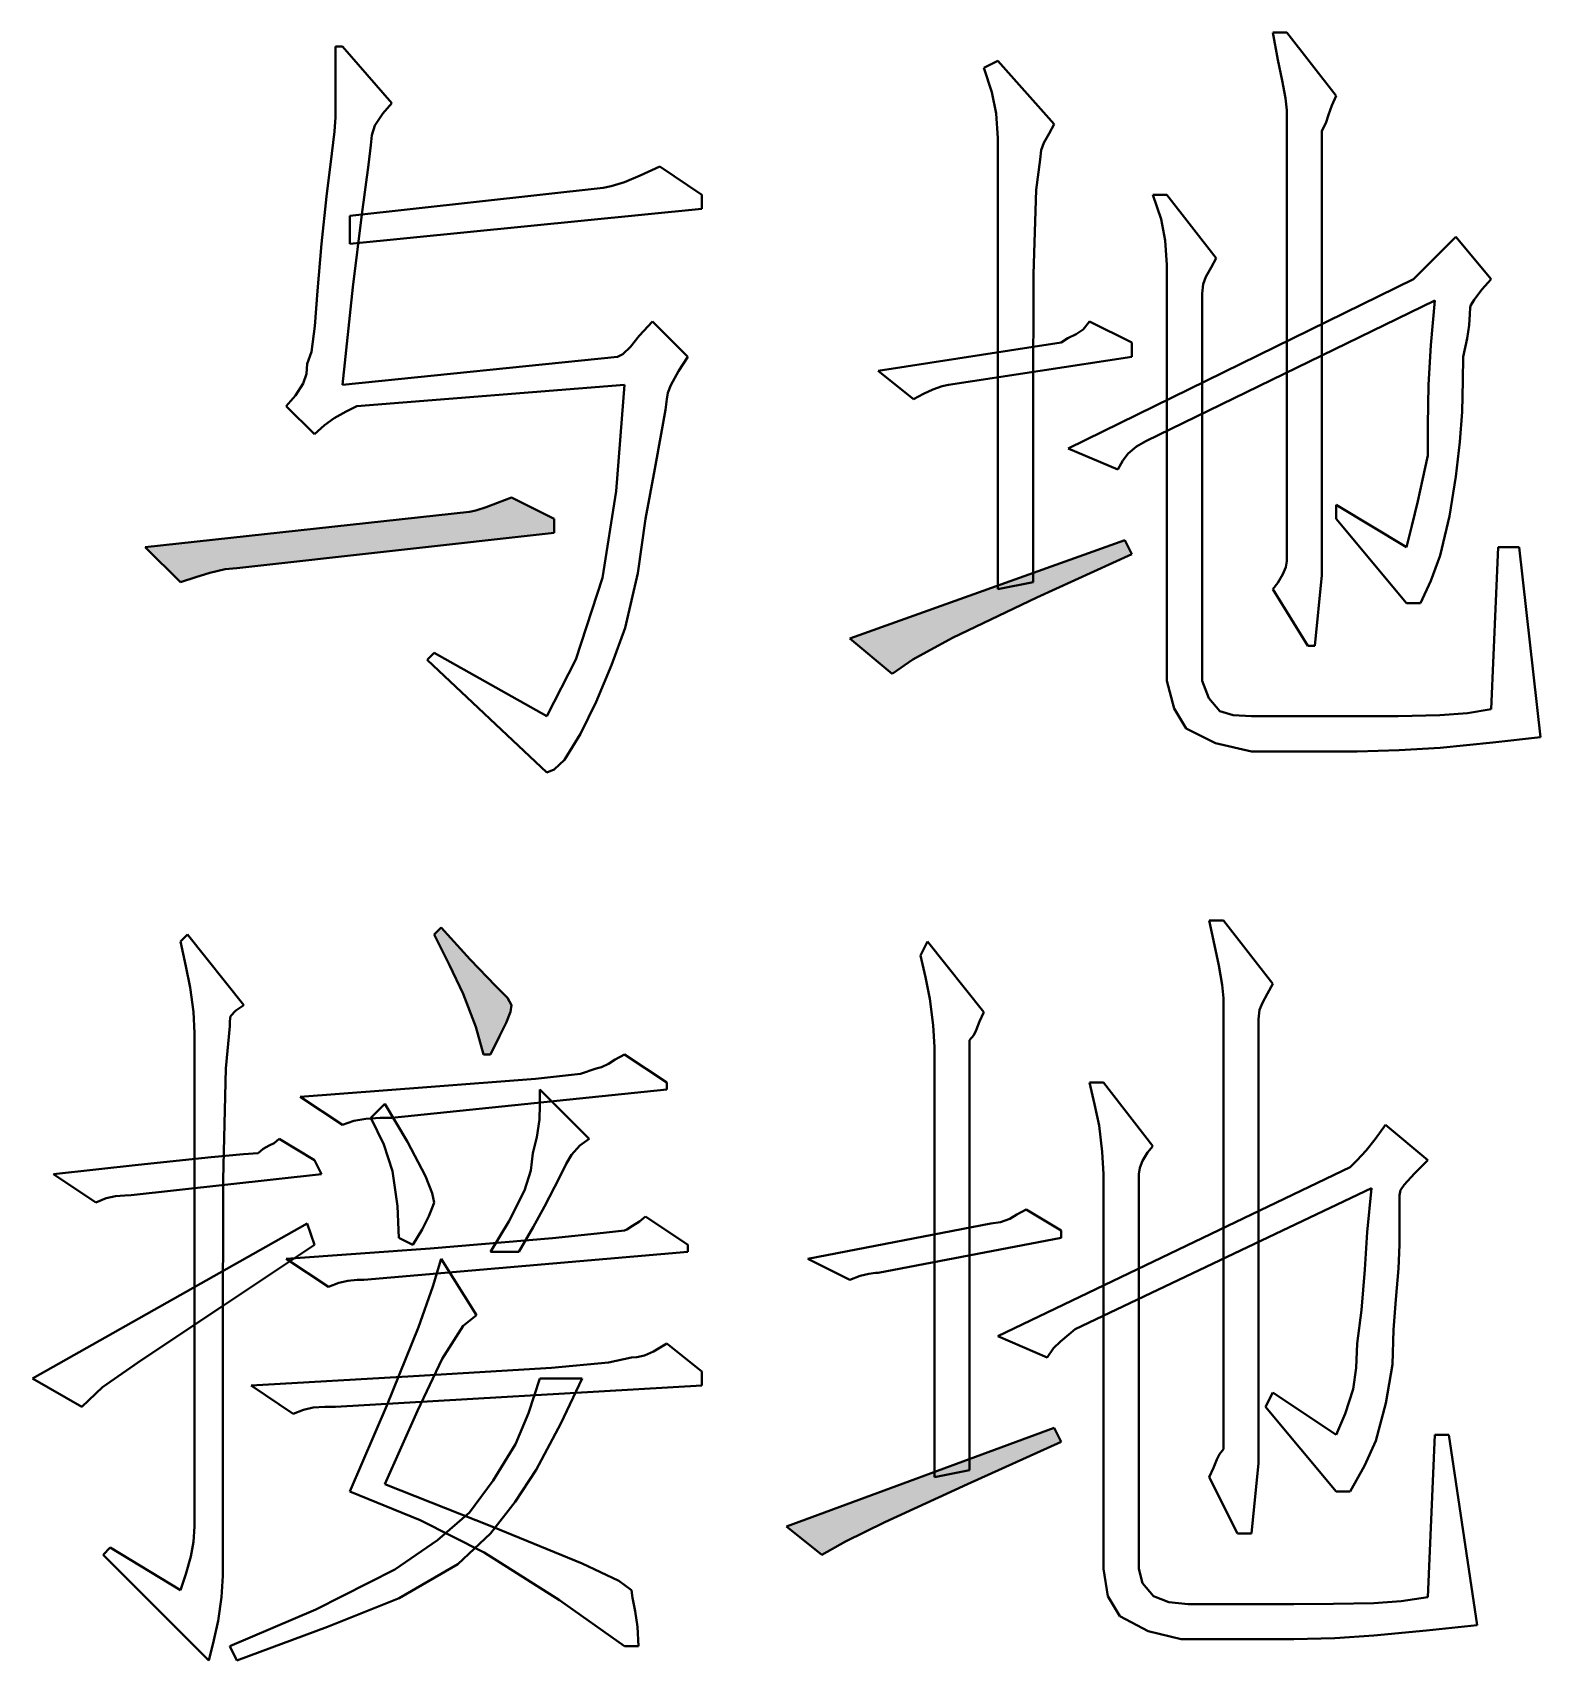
# Model space of a CAD drawing. Extents: x 457 to 4918, y -67 to 391.
# Drawn here: x 3555.54 to 3565.21, y 46.47 to 56.91 of the extents above; entities that cross this region are included whole.
import ezdxf

# ---------------------------------------------------------------- set-up
doc = ezdxf.new("R2010")
doc.units = 0
doc.header["$LTSCALE"] = 40
doc.header["$MEASUREMENT"] = 0
doc.layers.add('at_Entity', color=7, linetype='CONTINUOUS')
doc.layers.add('at_Solid', color=7, linetype='CONTINUOUS')

msp = doc.modelspace()

# ---------------------------------------------------------------- hatches: boundary and pattern name
at = {"layer": 'at_Solid'}
for points in [[(3558.884, 53.793), (3558.884, 53.703), (3556.849, 53.477), (3556.774, 53.469), (3556.676, 53.447), (3556.586, 53.419), (3556.488, 53.386), (3556.262, 53.612), (3558.341, 53.838), (3558.383, 53.846), (3558.448, 53.867), (3558.521, 53.896), (3558.612, 53.929)], [(3562.59, 53.567), (3561.981, 53.288), (3561.44, 53.029), (3561.186, 52.891), (3561.053, 52.799), (3560.782, 53.025), (3562.545, 53.657)], [(3558.477, 50.358), (3558.431, 50.358), (3558.382, 50.535), (3558.301, 50.747), (3558.213, 50.93), (3558.115, 51.126), (3558.16, 51.171), (3558.345, 50.967), (3558.511, 50.795), (3558.585, 50.72), (3558.612, 50.674), (3558.604, 50.631), (3558.577, 50.561), (3558.535, 50.475)], [(3562.138, 47.872), (3561.536, 47.6), (3561.006, 47.357), (3560.754, 47.234), (3560.601, 47.148), (3560.375, 47.329), (3562.093, 47.962)]]:
    msp.add_hatch(color=0, dxfattribs=at).paths.add_polyline_path(points)

# ---------------------------------------------------------------- linework, layer by layer
at = {"layer": 'at_Entity', "color": 0, "lineweight": 40}
for p, q in [((3563.527, 56.736), (3563.494, 56.912)), ((3563.494, 56.912), (3563.584, 56.912)), ((3563.584, 56.912), (3563.901, 56.505)), ((3557.482, 56.671), (3557.482, 56.822)), ((3557.482, 56.822), (3557.527, 56.822)), ((3557.527, 56.822), (3557.844, 56.46)), ((3561.641, 56.686), (3561.731, 56.731)), ((3561.731, 56.731), (3562.093, 56.324)), ((3563.555, 56.605), (3563.527, 56.736)), ((3557.482, 56.554), (3557.482, 56.671)), ((3561.693, 56.529), (3561.641, 56.686)), ((3563.577, 56.492), (3563.555, 56.605)), ((3557.482, 56.446), (3557.482, 56.554)), ((3561.72, 56.392), (3561.693, 56.529)), ((3563.584, 56.415), (3563.577, 56.492)), ((3563.901, 56.505), (3563.874, 56.444)), ((3557.482, 56.37), (3557.482, 56.446)), ((3557.785, 56.392), (3557.735, 56.316)), ((3557.844, 56.46), (3557.785, 56.392)), ((3561.73, 56.235), (3561.72, 56.392)), ((3563.584, 56.288), (3563.584, 56.415)), ((3563.852, 56.385), (3563.837, 56.338)), ((3563.874, 56.444), (3563.852, 56.385)), ((3557.476, 56.277), (3557.482, 56.37)), ((3557.735, 56.316), (3557.715, 56.254)), ((3562.093, 56.324), (3562.06, 56.264)), ((3563.584, 56.049), (3563.584, 56.288)), ((3563.837, 56.338), (3563.81, 56.279)), ((3557.458, 56.136), (3557.476, 56.277)), ((3557.708, 56.189), (3557.693, 56.063)), ((3557.715, 56.254), (3557.708, 56.189)), ((3561.731, 56.098), (3561.73, 56.235)), ((3562.027, 56.204), (3562.009, 56.157)), ((3562.06, 56.264), (3562.027, 56.204)), ((3563.81, 56.279), (3563.81, 56.05)), ((3557.425, 55.861), (3557.458, 56.136)), ((3561.731, 53.341), (3561.731, 56.098)), ((3562.002, 56.098), (3561.976, 55.903)), ((3562.009, 56.157), (3562.002, 56.098)), ((3557.693, 56.063), (3557.65, 55.744)), ((3559.336, 55.952), (3559.437, 55.994)), ((3559.437, 55.994), (3559.562, 56.053)), ((3559.562, 56.053), (3559.833, 55.872)), ((3563.584, 55.525), (3563.584, 56.049)), ((3563.81, 56.05), (3563.81, 55.471)), ((3557.573, 55.737), (3559.2, 55.917)), ((3559.2, 55.917), (3559.25, 55.926)), ((3559.25, 55.926), (3559.336, 55.952)), ((3559.833, 55.872), (3559.833, 55.782)), ((3561.976, 55.903), (3561.96, 55.362)), ((3562.778, 55.715), (3562.726, 55.872)), ((3562.726, 55.872), (3562.816, 55.872)), ((3562.816, 55.872), (3563.132, 55.465)), ((3557.392, 55.556), (3557.425, 55.861)), ((3559.833, 55.782), (3557.573, 55.556)), ((3557.573, 55.556), (3557.573, 55.737)), ((3557.65, 55.744), (3557.593, 55.279)), ((3562.805, 55.579), (3562.778, 55.715)), ((3557.366, 55.255), (3557.392, 55.556)), ((3562.815, 55.421), (3562.805, 55.579)), ((3564.578, 55.51), (3564.669, 55.601)), ((3564.669, 55.601), (3564.895, 55.33)), ((3563.132, 55.465), (3563.099, 55.405)), ((3563.584, 54.923), (3563.584, 55.525)), ((3563.81, 55.471), (3563.81, 54.614)), ((3564.505, 55.437), (3564.578, 55.51)), ((3561.96, 55.362), (3561.957, 54.536)), ((3562.816, 55.285), (3562.815, 55.421)), ((3563.066, 55.345), (3563.049, 55.298)), ((3563.099, 55.405), (3563.066, 55.345)), ((3564.398, 55.33), (3564.44, 55.372)), ((3564.44, 55.372), (3564.505, 55.437)), ((3557.35, 55.029), (3557.366, 55.255)), ((3557.593, 55.279), (3557.527, 54.652)), ((3562.183, 54.245), (3564.398, 55.33)), ((3562.816, 52.753), (3562.816, 55.285)), ((3563.049, 55.298), (3563.042, 55.239)), ((3563.042, 55.239), (3563.042, 55.054)), ((3564.836, 55.263), (3564.786, 55.197)), ((3564.895, 55.33), (3564.836, 55.263)), ((3564.534, 55.194), (3562.68, 54.29)), ((3564.508, 54.906), (3564.534, 55.194)), ((3564.76, 55.149), (3564.759, 55.106)), ((3564.766, 55.163), (3564.76, 55.149)), ((3564.786, 55.197), (3564.766, 55.163)), ((3557.328, 54.863), (3557.35, 55.029)), ((3559.431, 54.967), (3559.516, 55.059)), ((3559.516, 55.059), (3559.742, 54.833)), ((3562.279, 55.007), (3562.319, 55.059)), ((3562.319, 55.059), (3562.59, 54.923)), ((3563.042, 55.054), (3563.042, 54.55)), ((3564.754, 55.036), (3564.741, 54.95)), ((3564.759, 55.106), (3564.754, 55.036)), ((3559.374, 54.897), (3559.431, 54.967)), ((3560.963, 54.742), (3562.138, 54.923)), ((3562.138, 54.923), (3562.179, 54.951)), ((3562.179, 54.951), (3562.234, 54.977)), ((3562.234, 54.977), (3562.279, 55.007)), ((3562.59, 54.923), (3562.59, 54.833)), ((3563.584, 54.335), (3563.584, 54.923)), ((3564.741, 54.95), (3564.715, 54.833)), ((3557.301, 54.787), (3557.328, 54.863)), ((3557.527, 54.652), (3559.29, 54.833)), ((3559.29, 54.833), (3559.326, 54.849)), ((3559.326, 54.849), (3559.374, 54.897)), ((3559.742, 54.833), (3559.683, 54.739)), ((3562.59, 54.833), (3561.415, 54.652)), ((3564.494, 54.653), (3564.508, 54.906)), ((3564.715, 54.833), (3564.714, 54.681)), ((3557.275, 54.66), (3557.295, 54.722)), ((3557.295, 54.722), (3557.301, 54.787)), ((3559.683, 54.739), (3559.633, 54.651)), ((3561.189, 54.561), (3560.963, 54.742)), ((3557.225, 54.584), (3557.275, 54.66)), ((3559.336, 54.652), (3557.618, 54.516)), ((3559.282, 53.971), (3559.336, 54.652)), ((3559.633, 54.651), (3559.614, 54.601)), ((3561.314, 54.623), (3561.254, 54.594)), ((3561.373, 54.644), (3561.314, 54.623)), ((3561.415, 54.652), (3561.373, 54.644)), ((3563.81, 54.614), (3563.81, 53.431)), ((3564.489, 54.393), (3564.494, 54.653)), ((3564.714, 54.681), (3564.709, 54.48)), ((3557.166, 54.516), (3557.225, 54.584)), ((3557.347, 54.335), (3557.166, 54.516)), ((3557.618, 54.516), (3557.55, 54.482)), ((3559.607, 54.561), (3559.598, 54.492)), ((3559.614, 54.601), (3559.607, 54.561)), ((3561.254, 54.594), (3561.189, 54.561)), ((3561.957, 54.536), (3561.957, 53.386)), ((3563.042, 54.55), (3563.042, 53.792)), ((3557.474, 54.438), (3557.412, 54.394)), ((3557.55, 54.482), (3557.474, 54.438)), ((3559.598, 54.492), (3559.572, 54.338)), ((3564.709, 54.48), (3564.695, 54.287)), ((3557.412, 54.394), (3557.347, 54.335)), ((3559.572, 54.338), (3559.53, 54.113)), ((3563.584, 53.914), (3563.584, 54.335)), ((3564.489, 54.2), (3564.489, 54.393)), ((3562.5, 54.109), (3562.183, 54.245)), ((3562.566, 54.212), (3562.532, 54.168)), ((3562.62, 54.256), (3562.566, 54.212)), ((3562.68, 54.29), (3562.62, 54.256)), ((3564.456, 54.043), (3564.489, 54.2)), ((3564.695, 54.287), (3564.669, 54.064)), ((3559.53, 54.113), (3559.471, 53.793)), ((3562.532, 54.168), (3562.5, 54.109)), ((3564.425, 53.906), (3564.456, 54.043)), ((3564.669, 54.064), (3564.628, 53.81)), ((3558.448, 53.867), (3558.521, 53.896)), ((3558.521, 53.896), (3558.612, 53.929)), ((3558.612, 53.929), (3558.884, 53.793)), ((3559.195, 53.415), (3559.282, 53.971)), ((3563.584, 53.633), (3563.584, 53.914)), ((3563.901, 53.793), (3563.901, 53.883)), ((3563.901, 53.883), (3564.353, 53.612)), ((3564.387, 53.749), (3564.425, 53.906)), ((3556.262, 53.612), (3558.341, 53.838)), ((3558.341, 53.838), (3558.383, 53.846)), ((3558.383, 53.846), (3558.448, 53.867)), ((3558.884, 53.793), (3558.884, 53.703)), ((3559.471, 53.793), (3559.422, 53.444)), ((3563.042, 53.792), (3563.042, 52.753)), ((3564.353, 53.251), (3563.901, 53.793)), ((3564.628, 53.81), (3564.568, 53.558)), ((3558.884, 53.703), (3556.849, 53.477)), ((3564.353, 53.612), (3564.387, 53.749)), ((3556.488, 53.386), (3556.262, 53.612)), ((3560.782, 53.025), (3562.545, 53.657)), ((3562.59, 53.567), (3561.981, 53.288)), ((3562.545, 53.657), (3562.59, 53.567)), ((3563.584, 53.522), (3563.584, 53.633)), ((3564.895, 52.573), (3564.941, 53.612)), ((3564.941, 53.612), (3565.076, 53.612)), ((3565.076, 53.612), (3565.212, 52.392)), ((3556.774, 53.469), (3556.676, 53.447)), ((3556.849, 53.477), (3556.774, 53.469)), ((3563.56, 53.437), (3563.578, 53.482)), ((3563.578, 53.482), (3563.584, 53.522)), ((3564.568, 53.558), (3564.509, 53.395)), ((3556.586, 53.419), (3556.488, 53.386)), ((3556.676, 53.447), (3556.586, 53.419)), ((3559.024, 52.891), (3559.195, 53.415)), ((3559.422, 53.444), (3559.341, 53.094)), ((3561.957, 53.386), (3561.731, 53.341)), ((3563.494, 53.341), (3563.527, 53.382)), ((3563.527, 53.382), (3563.56, 53.437)), ((3563.81, 53.431), (3563.765, 52.979)), ((3564.509, 53.395), (3564.443, 53.251)), ((3561.981, 53.288), (3561.44, 53.029)), ((3563.72, 52.979), (3563.494, 53.341)), ((3564.443, 53.251), (3564.353, 53.251)), ((3559.341, 53.094), (3559.253, 52.854)), ((3561.053, 52.799), (3560.782, 53.025)), ((3561.44, 53.029), (3561.186, 52.891)), ((3563.765, 52.979), (3563.72, 52.979)), ((3558.07, 52.889), (3558.115, 52.934)), ((3558.838, 52.166), (3558.07, 52.889)), ((3558.115, 52.934), (3558.838, 52.527)), ((3558.838, 52.527), (3559.024, 52.891)), ((3559.253, 52.854), (3559.155, 52.618)), ((3561.186, 52.891), (3561.053, 52.799)), ((3562.862, 52.577), (3562.816, 52.753)), ((3563.042, 52.753), (3563.085, 52.642)), ((3563.085, 52.642), (3563.155, 52.559)), ((3559.155, 52.618), (3559.054, 52.414)), ((3562.94, 52.449), (3562.862, 52.577)), ((3563.155, 52.559), (3563.241, 52.534)), ((3563.241, 52.534), (3563.358, 52.527)), ((3563.358, 52.527), (3564.036, 52.527)), ((3564.036, 52.527), (3564.298, 52.528)), ((3564.298, 52.528), (3564.566, 52.533)), ((3564.566, 52.533), (3564.744, 52.547)), ((3564.744, 52.547), (3564.895, 52.573)), ((3563.128, 52.353), (3562.94, 52.449)), ((3559.054, 52.414), (3558.95, 52.248)), ((3563.358, 52.301), (3563.128, 52.353)), ((3564.569, 52.325), (3564.305, 52.308)), ((3564.907, 52.359), (3564.569, 52.325)), ((3565.212, 52.392), (3564.907, 52.359)), ((3558.95, 52.248), (3558.885, 52.186)), ((3564.036, 52.301), (3563.358, 52.301)), ((3564.305, 52.308), (3564.036, 52.301)), ((3558.885, 52.186), (3558.838, 52.166)), ((3558.115, 51.126), (3558.16, 51.171)), ((3558.16, 51.171), (3558.345, 50.967)), ((3563.12, 51.059), (3563.087, 51.217)), ((3563.087, 51.217), (3563.178, 51.217)), ((3563.178, 51.217), (3563.494, 50.81)), ((3556.488, 51.081), (3556.533, 51.126)), ((3556.521, 50.924), (3556.488, 51.081)), ((3556.533, 51.126), (3556.895, 50.674)), ((3558.213, 50.93), (3558.115, 51.126)), ((3561.234, 50.991), (3561.279, 51.081)), ((3561.279, 51.081), (3561.641, 50.629)), ((3563.148, 50.928), (3563.12, 51.059)), ((3558.345, 50.967), (3558.511, 50.795)), ((3561.267, 50.853), (3561.234, 50.991)), ((3556.549, 50.787), (3556.521, 50.924)), ((3558.301, 50.747), (3558.213, 50.93)), ((3561.295, 50.715), (3561.267, 50.853)), ((3563.17, 50.803), (3563.148, 50.928)), ((3556.57, 50.63), (3556.549, 50.787)), ((3558.382, 50.535), (3558.301, 50.747)), ((3558.511, 50.795), (3558.585, 50.72)), ((3563.178, 50.719), (3563.17, 50.803)), ((3563.461, 50.749), (3563.428, 50.689)), ((3563.494, 50.81), (3563.461, 50.749)), ((3556.895, 50.674), (3556.842, 50.64)), ((3558.585, 50.72), (3558.612, 50.674)), ((3558.612, 50.674), (3558.604, 50.631)), ((3561.317, 50.546), (3561.295, 50.715)), ((3563.178, 50.619), (3563.178, 50.719)), ((3563.41, 50.643), (3563.404, 50.584)), ((3563.428, 50.689), (3563.41, 50.643)), ((3556.578, 50.493), (3556.57, 50.63)), ((3556.804, 50.539), (3556.778, 50.267)), ((3556.809, 50.602), (3556.804, 50.571)), ((3556.804, 50.571), (3556.804, 50.539)), ((3556.842, 50.64), (3556.809, 50.602)), ((3558.577, 50.561), (3558.535, 50.475)), ((3558.604, 50.631), (3558.577, 50.561)), ((3561.324, 50.403), (3561.317, 50.546)), ((3561.614, 50.569), (3561.592, 50.514)), ((3561.641, 50.629), (3561.614, 50.569)), ((3563.178, 50.391), (3563.178, 50.619)), ((3563.404, 50.584), (3563.404, 50.355)), ((3556.578, 47.329), (3556.578, 50.493)), ((3558.431, 50.358), (3558.382, 50.535)), ((3558.535, 50.475), (3558.477, 50.358)), ((3561.576, 50.481), (3561.55, 50.448)), ((3561.55, 50.448), (3561.55, 50.227)), ((3561.592, 50.514), (3561.576, 50.481)), ((3558.477, 50.358), (3558.431, 50.358)), ((3559.277, 50.325), (3559.336, 50.358)), ((3559.336, 50.358), (3559.607, 50.177)), ((3561.324, 47.646), (3561.324, 50.403)), ((3563.178, 49.855), (3563.178, 50.391)), ((3563.404, 50.355), (3563.404, 49.775)), ((3556.778, 50.267), (3556.761, 49.555)), ((3558.765, 50.201), (3559.053, 50.234)), ((3559.053, 50.234), (3559.155, 50.267)), ((3559.155, 50.267), (3559.189, 50.275)), ((3559.189, 50.275), (3559.233, 50.297)), ((3559.233, 50.297), (3559.277, 50.325)), ((3561.55, 50.227), (3561.55, 49.669)), ((3557.256, 50.086), (3558.068, 50.147)), ((3559.607, 50.132), (3557.844, 49.951)), ((3558.068, 50.147), (3558.765, 50.201)), ((3558.793, 50.033), (3558.793, 50.132)), ((3558.793, 50.132), (3559.11, 49.815)), ((3559.607, 50.177), (3559.607, 50.132)), ((3562.352, 50.039), (3562.319, 50.177)), ((3562.319, 50.177), (3562.409, 50.177)), ((3562.409, 50.177), (3562.726, 49.77)), ((3557.527, 49.906), (3557.256, 50.086)), ((3557.708, 49.951), (3557.799, 50.041)), ((3557.799, 50.041), (3557.943, 49.796)), ((3558.791, 49.941), (3558.793, 50.033)), ((3562.38, 49.901), (3562.352, 50.039)), ((3557.6, 49.932), (3557.527, 49.906)), ((3557.676, 49.945), (3557.6, 49.932)), ((3557.769, 49.95), (3557.676, 49.945)), ((3557.793, 49.78), (3557.708, 49.951)), ((3557.844, 49.951), (3557.769, 49.95)), ((3558.774, 49.827), (3558.791, 49.941)), ((3557.088, 49.789), (3557.121, 49.815)), ((3557.121, 49.815), (3557.347, 49.68)), ((3558.748, 49.725), (3558.774, 49.827)), ((3559.11, 49.815), (3559.049, 49.774)), ((3562.401, 49.732), (3562.38, 49.901)), ((3563.178, 49.228), (3563.178, 49.855)), ((3564.093, 49.741), (3564.152, 49.814)), ((3564.152, 49.814), (3564.217, 49.906)), ((3564.217, 49.906), (3564.489, 49.68)), ((3556.685, 49.698), (3556.891, 49.718)), ((3556.891, 49.718), (3556.985, 49.725)), ((3556.985, 49.725), (3557.019, 49.752)), ((3557.019, 49.752), (3557.057, 49.773)), ((3557.057, 49.773), (3557.088, 49.789)), ((3557.848, 49.609), (3557.793, 49.78)), ((3557.943, 49.796), (3558.06, 49.576)), ((3558.734, 49.613), (3558.748, 49.725)), ((3558.995, 49.714), (3558.962, 49.655)), ((3559.049, 49.774), (3558.995, 49.714)), ((3562.409, 49.589), (3562.401, 49.732)), ((3562.692, 49.729), (3562.659, 49.675)), ((3562.726, 49.77), (3562.692, 49.729)), ((3563.404, 49.775), (3563.404, 48.918)), ((3564.033, 49.677), (3564.093, 49.741)), ((3555.674, 49.589), (3556.216, 49.649)), ((3556.216, 49.649), (3556.685, 49.698)), ((3557.347, 49.68), (3557.392, 49.589)), ((3557.88, 49.385), (3557.848, 49.609)), ((3558.695, 49.484), (3558.734, 49.613)), ((3558.962, 49.655), (3558.929, 49.589)), ((3561.55, 49.669), (3561.55, 48.84)), ((3561.731, 48.55), (3563.991, 49.634)), ((3562.642, 49.629), (3562.635, 49.589)), ((3562.659, 49.675), (3562.642, 49.629)), ((3563.991, 49.634), (3564.033, 49.677)), ((3564.489, 49.68), (3564.403, 49.594)), ((3555.945, 49.408), (3555.674, 49.589)), ((3557.392, 49.589), (3556.171, 49.454)), ((3556.761, 49.555), (3556.759, 48.489)), ((3558.06, 49.576), (3558.102, 49.468)), ((3558.886, 49.505), (3558.822, 49.381)), ((3558.929, 49.589), (3558.886, 49.505)), ((3564.127, 49.499), (3562.228, 48.595)), ((3562.409, 47.058), (3562.409, 49.589)), ((3562.635, 49.589), (3562.635, 49.378)), ((3564.101, 49.217), (3564.127, 49.499)), ((3564.337, 49.522), (3564.315, 49.487)), ((3564.403, 49.594), (3564.337, 49.522)), ((3556.011, 49.435), (3555.945, 49.408)), ((3556.07, 49.448), (3556.011, 49.435)), ((3556.13, 49.453), (3556.07, 49.448)), ((3556.171, 49.454), (3556.13, 49.453)), ((3558.102, 49.468), (3558.115, 49.408)), ((3558.115, 49.408), (3558.107, 49.385)), ((3558.595, 49.286), (3558.695, 49.484)), ((3564.315, 49.487), (3564.308, 49.454)), ((3564.308, 49.454), (3564.308, 49.411)), ((3564.308, 49.411), (3564.308, 49.341)), ((3557.889, 49.182), (3557.88, 49.385)), ((3558.08, 49.321), (3558.038, 49.235)), ((3558.107, 49.385), (3558.08, 49.321)), ((3558.477, 49.092), (3558.595, 49.286)), ((3558.822, 49.381), (3558.749, 49.249)), ((3559.388, 49.257), (3559.432, 49.285)), ((3559.432, 49.285), (3559.471, 49.318)), ((3559.471, 49.318), (3559.742, 49.137)), ((3561.747, 49.281), (3561.807, 49.302)), ((3561.807, 49.302), (3561.853, 49.331)), ((3561.853, 49.331), (3561.912, 49.363)), ((3561.912, 49.363), (3562.138, 49.228)), ((3562.635, 49.378), (3562.635, 48.857)), ((3564.308, 49.341), (3564.308, 49.255)), ((3555.539, 48.278), (3557.301, 49.273)), ((3557.301, 49.273), (3557.347, 49.137)), ((3557.979, 49.137), (3557.889, 49.182)), ((3558.038, 49.235), (3557.979, 49.137)), ((3558.749, 49.249), (3558.658, 49.092)), ((3558.875, 49.179), (3559.201, 49.214)), ((3559.201, 49.214), (3559.336, 49.228)), ((3559.336, 49.228), (3559.35, 49.235)), ((3559.35, 49.235), (3559.388, 49.257)), ((3560.511, 49.047), (3561.686, 49.273)), ((3562.138, 49.182), (3560.963, 48.956)), ((3561.686, 49.273), (3561.747, 49.281)), ((3562.138, 49.228), (3562.138, 49.182)), ((3563.178, 48.64), (3563.178, 49.228)), ((3564.085, 48.977), (3564.101, 49.217)), ((3564.308, 49.255), (3564.308, 49.137)), ((3557.347, 49.137), (3556.764, 48.746)), ((3557.166, 49.047), (3558.09, 49.113)), ((3559.742, 49.092), (3557.663, 48.911)), ((3558.09, 49.113), (3558.875, 49.179)), ((3558.658, 49.092), (3558.477, 49.092)), ((3559.742, 49.137), (3559.742, 49.092)), ((3564.308, 49.137), (3564.301, 48.985)), ((3557.437, 48.866), (3557.166, 49.047)), ((3558.107, 48.868), (3558.16, 49.047)), ((3558.16, 49.047), (3558.386, 48.685)), ((3560.782, 48.911), (3560.511, 49.047)), ((3564.063, 48.717), (3564.085, 48.977)), ((3564.301, 48.985), (3564.284, 48.785)), ((3557.503, 48.892), (3557.437, 48.866)), ((3557.562, 48.906), (3557.503, 48.892)), ((3557.621, 48.911), (3557.562, 48.906)), ((3557.663, 48.911), (3557.621, 48.911)), ((3558.015, 48.607), (3558.107, 48.868)), ((3560.847, 48.937), (3560.782, 48.911)), ((3560.904, 48.951), (3560.847, 48.937)), ((3560.947, 48.956), (3560.904, 48.951)), ((3560.963, 48.956), (3560.947, 48.956)), ((3563.404, 48.918), (3563.404, 47.736)), ((3561.55, 48.84), (3561.55, 47.691)), ((3562.635, 48.857), (3562.635, 48.097)), ((3564.284, 48.785), (3564.269, 48.591)), ((3556.764, 48.746), (3556.24, 48.399)), ((3558.386, 48.685), (3558.301, 48.617)), ((3564.036, 48.504), (3564.063, 48.717)), ((3557.811, 48.106), (3558.015, 48.607)), ((3558.301, 48.617), (3558.167, 48.406)), ((3562.187, 48.56), (3562.133, 48.517)), ((3562.228, 48.595), (3562.187, 48.56)), ((3563.178, 48.219), (3563.178, 48.64)), ((3564.269, 48.591), (3564.263, 48.369)), ((3556.759, 48.489), (3556.759, 47.013)), ((3559.464, 48.426), (3559.522, 48.452)), ((3559.522, 48.452), (3559.607, 48.504)), ((3559.607, 48.504), (3559.833, 48.324)), ((3562.048, 48.414), (3561.731, 48.55)), ((3562.087, 48.473), (3562.048, 48.414)), ((3562.133, 48.517), (3562.087, 48.473)), ((3564.03, 48.347), (3564.036, 48.504)), ((3556.24, 48.399), (3555.988, 48.223)), ((3557.982, 48.293), (3558.867, 48.348)), ((3558.167, 48.406), (3558.008, 48.071)), ((3558.867, 48.348), (3559.233, 48.381)), ((3559.233, 48.381), (3559.381, 48.414)), ((3559.381, 48.414), (3559.416, 48.415)), ((3559.416, 48.415), (3559.464, 48.426)), ((3564.01, 48.211), (3564.03, 48.347)), ((3564.263, 48.369), (3564.22, 48.121)), ((3555.855, 48.098), (3555.539, 48.278)), ((3556.94, 48.233), (3557.982, 48.293)), ((3558.721, 48.056), (3558.793, 48.278)), ((3558.793, 48.278), (3559.064, 48.278)), ((3559.064, 48.278), (3558.928, 47.99)), ((3559.833, 48.324), (3559.833, 48.233)), ((3555.988, 48.223), (3555.855, 48.098)), ((3557.211, 48.052), (3556.94, 48.233)), ((3559.833, 48.233), (3557.482, 48.098)), ((3563.178, 47.937), (3563.178, 48.219)), ((3563.449, 48.098), (3563.494, 48.188)), ((3563.494, 48.188), (3563.901, 47.917)), ((3563.96, 48.053), (3564.01, 48.211)), ((3557.277, 48.078), (3557.211, 48.052)), ((3557.338, 48.092), (3557.277, 48.078)), ((3557.414, 48.097), (3557.338, 48.092)), ((3557.482, 48.098), (3557.414, 48.097)), ((3557.573, 47.555), (3557.811, 48.106)), ((3558.008, 48.071), (3557.799, 47.6)), ((3558.637, 47.858), (3558.721, 48.056)), ((3562.635, 48.097), (3562.635, 47.058)), ((3563.901, 47.555), (3563.449, 48.098)), ((3563.901, 47.917), (3563.96, 48.053)), ((3564.22, 48.121), (3564.156, 47.88)), ((3558.928, 47.99), (3558.77, 47.694)), ((3560.375, 47.329), (3562.093, 47.962)), ((3562.093, 47.962), (3562.138, 47.872)), ((3563.178, 47.826), (3563.178, 47.937)), ((3558.494, 47.624), (3558.637, 47.858)), ((3562.138, 47.872), (3561.536, 47.6)), ((3563.152, 47.794), (3563.178, 47.826)), ((3564.156, 47.88), (3564.083, 47.719)), ((3564.489, 46.877), (3564.534, 47.917)), ((3564.534, 47.917), (3564.624, 47.917)), ((3564.624, 47.917), (3564.805, 46.696)), ((3563.114, 47.706), (3563.136, 47.76)), ((3563.136, 47.76), (3563.152, 47.794)), ((3563.404, 47.736), (3563.358, 47.284)), ((3564.083, 47.719), (3563.991, 47.555)), ((3558.341, 47.42), (3558.494, 47.624)), ((3558.77, 47.694), (3558.634, 47.487)), ((3561.55, 47.691), (3561.324, 47.646)), ((3563.087, 47.646), (3563.114, 47.706)), ((3563.268, 47.284), (3563.087, 47.646)), ((3558.025, 47.371), (3557.573, 47.555)), ((3557.799, 47.6), (3558.484, 47.329)), ((3561.536, 47.6), (3561.006, 47.357)), ((3563.991, 47.555), (3563.901, 47.555)), ((3558.137, 47.242), (3558.341, 47.42)), ((3558.634, 47.487), (3558.477, 47.284)), ((3556.571, 47.231), (3556.578, 47.329)), ((3558.436, 47.163), (3558.025, 47.371)), ((3558.484, 47.329), (3559.065, 47.092)), ((3560.601, 47.148), (3560.375, 47.329)), ((3561.006, 47.357), (3560.754, 47.234)), ((3556.554, 47.138), (3556.571, 47.231)), ((3557.862, 47.054), (3558.137, 47.242)), ((3558.477, 47.284), (3558.267, 47.087)), ((3560.754, 47.234), (3560.601, 47.148)), ((3563.358, 47.284), (3563.268, 47.284)), ((3555.991, 47.148), (3556.036, 47.194)), ((3556.669, 46.47), (3555.991, 47.148)), ((3556.036, 47.194), (3556.488, 46.922)), ((3556.521, 47.024), (3556.554, 47.138)), ((3558.92, 46.856), (3558.436, 47.163)), ((3559.065, 47.092), (3559.3, 46.982)), ((3556.488, 46.922), (3556.521, 47.024)), ((3556.759, 47.013), (3556.751, 46.877)), ((3557.356, 46.797), (3557.862, 47.054)), ((3558.267, 47.087), (3557.891, 46.869)), ((3562.436, 46.882), (3562.409, 47.058)), ((3562.635, 47.058), (3562.659, 46.965)), ((3559.3, 46.982), (3559.381, 46.922)), ((3559.381, 46.922), (3559.388, 46.872)), ((3562.659, 46.965), (3562.729, 46.883)), ((3556.751, 46.877), (3556.73, 46.725)), ((3556.804, 46.561), (3557.356, 46.797)), ((3557.891, 46.869), (3557.431, 46.686)), ((3559.336, 46.561), (3558.92, 46.856)), ((3559.388, 46.872), (3559.404, 46.786)), ((3559.404, 46.786), (3559.419, 46.685)), ((3562.513, 46.754), (3562.436, 46.882)), ((3562.729, 46.883), (3562.827, 46.845)), ((3562.827, 46.845), (3562.952, 46.832)), ((3562.952, 46.832), (3563.63, 46.832)), ((3563.63, 46.832), (3563.885, 46.833)), ((3563.885, 46.833), (3564.142, 46.838)), ((3564.142, 46.838), (3564.318, 46.851)), ((3564.318, 46.851), (3564.489, 46.877)), ((3556.73, 46.725), (3556.701, 46.601)), ((3557.431, 46.686), (3556.849, 46.47)), ((3559.419, 46.685), (3559.426, 46.561)), ((3562.695, 46.658), (3562.513, 46.754)), ((3564.805, 46.696), (3564.481, 46.663)), ((3556.701, 46.601), (3556.669, 46.47)), ((3562.906, 46.606), (3562.695, 46.658)), ((3563.63, 46.606), (3562.906, 46.606)), ((3563.892, 46.613), (3563.63, 46.606)), ((3564.143, 46.63), (3563.892, 46.613)), ((3564.481, 46.663), (3564.143, 46.63)), ((3556.849, 46.47), (3556.804, 46.561)), ((3559.426, 46.561), (3559.336, 46.561))]:
    msp.add_line(p, q, dxfattribs=at)

doc.saveas('drawing.dxf')
